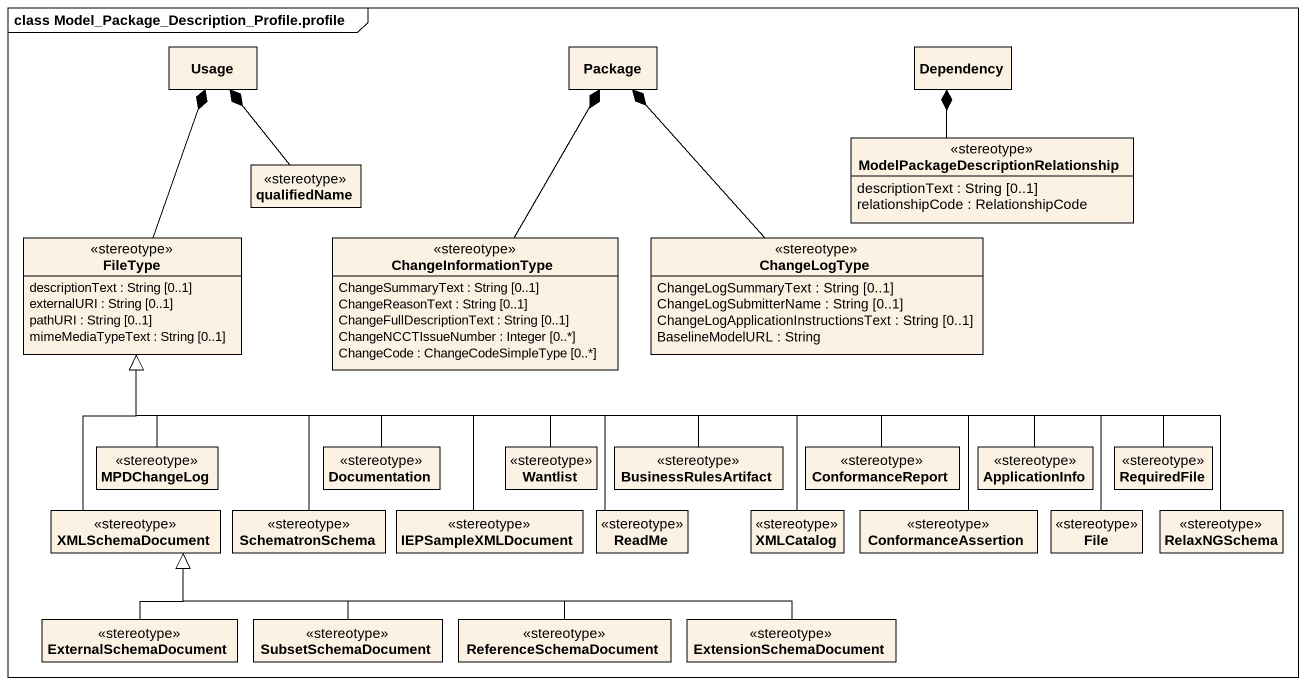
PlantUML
@startuml
mainframe class Model_Package_Description_Profile.profile
hide circle
hide empty members
class Usage
class "Package" as Package_
class Dependency
class qualifiedName <<stereotype>>
class "ModelPackageDescriptionRelationship" as ModelPackageDescriptionRelat <<stereotype>> {
  descriptionText : String [0..1]
  relationshipCode : RelationshipCode
}
class FileType <<stereotype>> {
  descriptionText : String [0..1]
  externalURI : String [0..1]
  pathURI : String [0..1]
  mimeMediaTypeText : String [0..1]
}
class ChangeInformationType <<stereotype>> {
  ChangeSummaryText : String [0..1]
  ChangeReasonText : String [0..1]
  ChangeFullDescriptionText : String [0..1]
  ChangeNCCTIssueNumber : Integer [0..*]
  ChangeCode : ChangeCodeSimpleType [0..*]
}
class ChangeLogType <<stereotype>> {
  ChangeLogSummaryText : String [0..1]
  ChangeLogSubmitterName : String [0..1]
  ChangeLogApplicationInstructionsText : String [0..1]
  BaselineModelURL : String
}
class MPDChangeLog <<stereotype>>
class Documentation <<stereotype>>
class Wantlist <<stereotype>>
class BusinessRulesArtifact <<stereotype>>
class ConformanceReport <<stereotype>>
class ApplicationInfo <<stereotype>>
class RequiredFile <<stereotype>>
class XMLSchemaDocument <<stereotype>>
class SchematronSchema <<stereotype>>
class IEPSampleXMLDocument <<stereotype>>
class ReadMe <<stereotype>>
class XMLCatalog <<stereotype>>
class ConformanceAssertion <<stereotype>>
class "File" as File_ <<stereotype>>
class RelaxNGSchema <<stereotype>>
class ExternalSchemaDocument <<stereotype>>
class SubsetSchemaDocument <<stereotype>>
class ReferenceSchemaDocument <<stereotype>>
class ExtensionSchemaDocument <<stereotype>>
qualifiedName -up-* Usage
ModelPackageDescriptionRelat -up-* Dependency
FileType -up-* Usage
ChangeInformationType -up-* Package_
ChangeLogType -up-* Package_
MPDChangeLog -up-|> FileType
Documentation -up-|> FileType
Wantlist -left-|> FileType
BusinessRulesArtifact -left-|> FileType
ConformanceReport -left-|> FileType
ApplicationInfo -left-|> FileType
RequiredFile -left-|> FileType
XMLSchemaDocument -up-|> FileType
SchematronSchema -up-|> FileType
IEPSampleXMLDocument -up-|> FileType
ReadMe -left-|> FileType
XMLCatalog -left-|> FileType
ConformanceAssertion -left-|> FileType
File_ -left-|> FileType
RelaxNGSchema -left-|> FileType
ExternalSchemaDocument -up-|> XMLSchemaDocument
SubsetSchemaDocument -left-|> XMLSchemaDocument
ReferenceSchemaDocument -left-|> XMLSchemaDocument
ExtensionSchemaDocument -left-|> XMLSchemaDocument
@enduml
